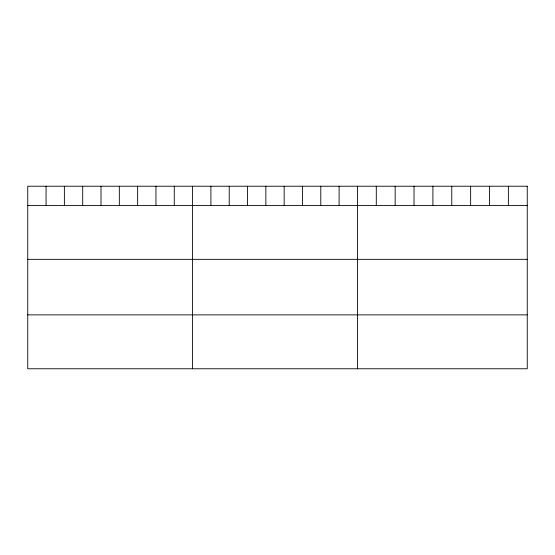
<?xml version="1.0" encoding="UTF-8"?>
<svg xmlns="http://www.w3.org/2000/svg" width="555" height="555" viewBox="0 0 555 555"><rect width="100%" height="100%" fill="white"/><g stroke="black" fill="none" stroke-linecap="round" stroke-linejoin="round"><path stroke-width="0.83" d="M27.75 205.433L527.25 205.433M27.75 259.338L527.25 259.338M27.75 314.872L527.25 314.872M508.38 186.23L508.38 205.433M489.51 186.23L489.51 205.433M470.64 186.23L470.64 205.433M451.77 186.23L451.77 205.433M432.9 186.23L432.9 205.433M414.03 186.23L414.03 205.433M395.16 186.23L395.16 205.433M376.29 186.23L376.29 205.433M357.42 186.23L357.42 368.77M339.105 186.23L339.105 205.433M320.79 186.23L320.79 205.433M302.475 186.23L302.475 205.433M284.16 186.23L284.16 205.433M265.845 186.23L265.845 205.433M247.53 186.23L247.53 205.433M229.215 186.23L229.215 205.433M210.9 186.23L210.9 205.433M192.585 186.23L192.585 368.77M174.27 186.23L174.27 205.433M155.955 186.23L155.955 205.433M137.64 186.23L137.64 205.433M119.325 186.23L119.325 205.433M101.01 186.23L101.01 205.433M82.695 186.23L82.695 205.433M64.38 186.23L64.38 205.433M46.065 186.23L46.065 205.433M527.25 186.23L27.75 186.23L27.75 368.77L527.25 368.77L527.25 186.23"/></g></svg>
